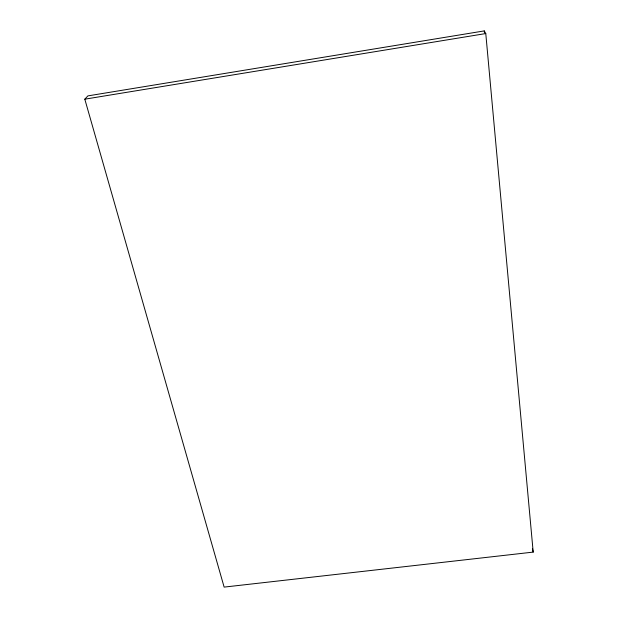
<?xml version="1.0" encoding="UTF-8"?>
<svg xmlns="http://www.w3.org/2000/svg" width="618" height="618" viewBox="0 0 618 618"><rect width="100%" height="100%" fill="white"/><g stroke="black" fill="none" stroke-linecap="round" stroke-linejoin="round"><path stroke-width="0.93" d="M84.805 99.181L87.918 95.883L484.273 30.9L485.779 33.557L533.195 552.106L224.133 587.1L84.805 99.181L485.779 33.557M532.415 548.761L533.195 552.106M484.273 30.9L484.45 32.824"/></g></svg>
